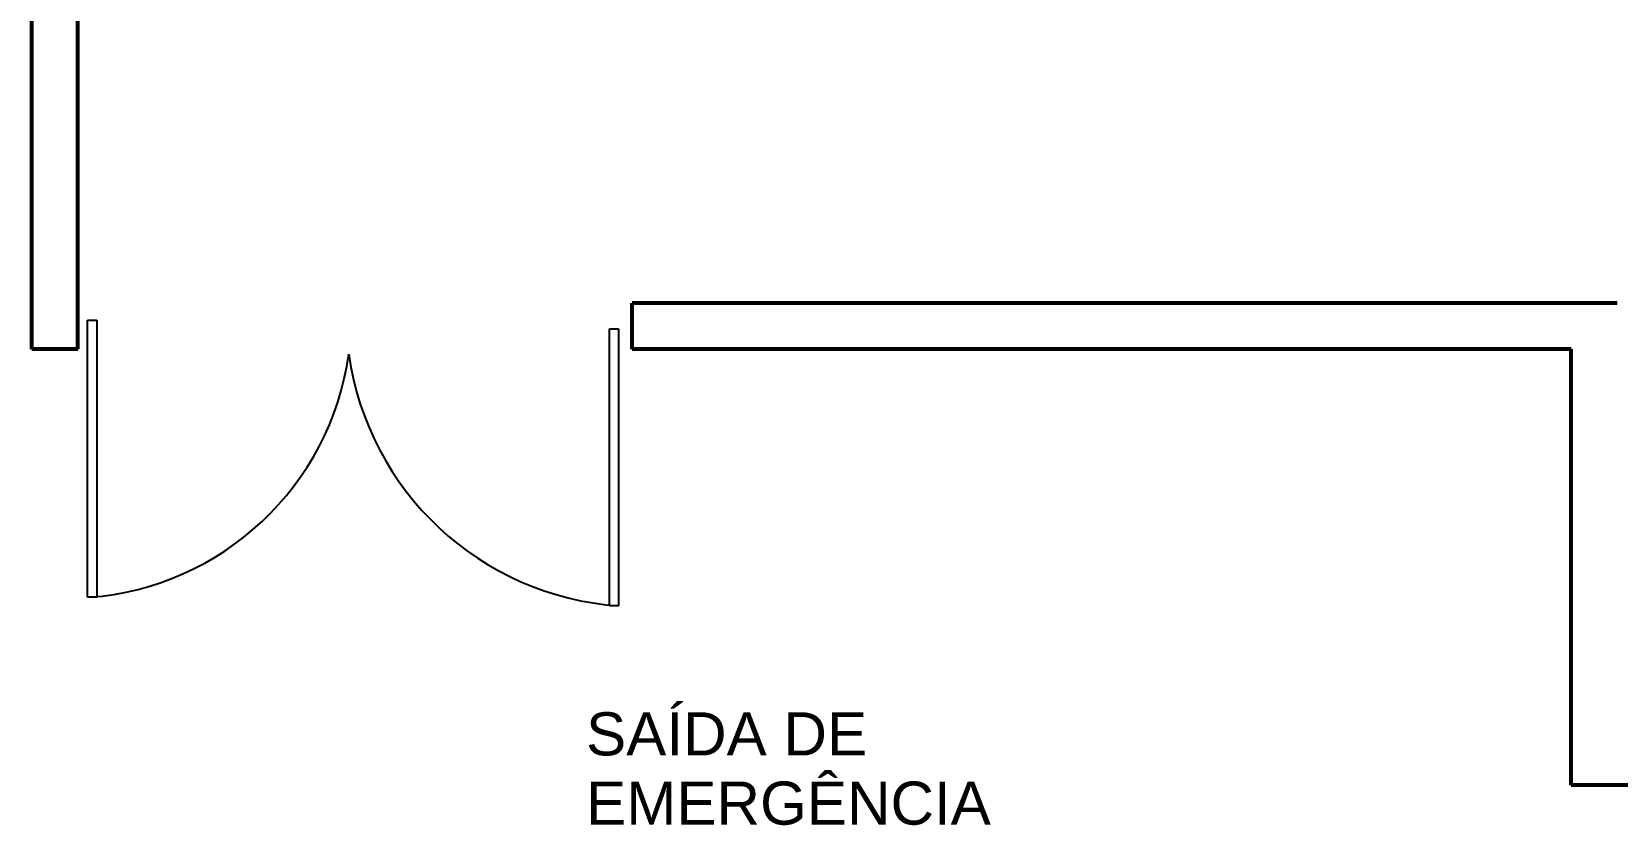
# Model space of a CAD drawing. Header units: centimetres. Extents: x 48 to 15845, y 265 to 7947.
# Drawn here: x 66.01 to 71.16, y 302.68 to 305.26 of the extents above; entities that cross this region are included whole.
import ezdxf

# ---------------------------------------------------------------- set-up
doc = ezdxf.new("R2010")
doc.units = ezdxf.units.CM
doc.layers.add('MUROS', color=146, linetype='Continuous', lineweight=53)
doc.layers.add('PUERTAS Y VENTANAS', color=210, linetype='Continuous', lineweight=5)
doc.layers.add('textos', color=7, linetype='Continuous')
doc.styles.add('COTAS', font='arial.ttf', dxfattribs={"height": 0.14})

msp = doc.modelspace()

# ---------------------------------------------------------------- linework, layer by layer
at = {"layer": 'MUROS', "linetype": 'ByBlock', "lineweight": 53}
for p, q in [((66.0059, 304.2282), (66.0059, 316.5466)), ((67.9559, 304.2282), (67.9559, 304.3782)), ((66.1559, 304.2282), (66.0059, 304.2282))]:
    msp.add_line(p, q, dxfattribs=at)
at = {"layer": 'MUROS', "lineweight": 53}
for p, q in [((66.1559, 304.2282), (66.1559, 316.3966)), ((71.1559, 304.3782), (67.9559, 304.3782)), ((71.0059, 304.2282), (67.9559, 304.2282)), ((71.0059, 302.8124), (71.0059, 304.2282)), ((72.1293, 302.8124), (71.0059, 302.8124))]:
    msp.add_line(p, q, dxfattribs=at)
at = {"layer": 'PUERTAS Y VENTANAS', "lineweight": -2}
for p, q in [((66.1873, 304.3229), (66.2173, 304.3229)), ((66.1873, 303.4229), (66.1873, 304.3229)), ((66.2173, 304.3229), (66.2173, 303.4229)), ((67.8823, 304.2951), (67.9123, 304.2951)), ((67.8823, 303.3951), (67.8823, 304.2951)), ((67.9123, 304.2951), (67.9123, 303.3951)), ((66.2173, 303.4229), (66.1873, 303.4229)), ((67.9123, 303.3951), (67.8823, 303.3951))]:
    msp.add_line(p, q, dxfattribs=at)
for centre, radius, start, end in [((66.1245, 304.3406), 0.9203, 274.3392, 351.9803), ((67.9784, 304.3446), 0.9518, 187.9987, 266.0193)]:
    msp.add_arc(centre, radius, start, end, dxfattribs=at)

# ---------------------------------------------------------------- texts
at = {"layer": 'textos', "linetype": 'ByBlock', "lineweight": 13, "style": 'COTAS'}
for s, p in [('SAÍDA DE', (67.8065, 302.9094)), ('EMERGÊNCIA', (67.8065, 302.6845))]:
    msp.add_text(s, height=0.14, dxfattribs=at).set_placement(p)

doc.saveas('drawing.dxf')
